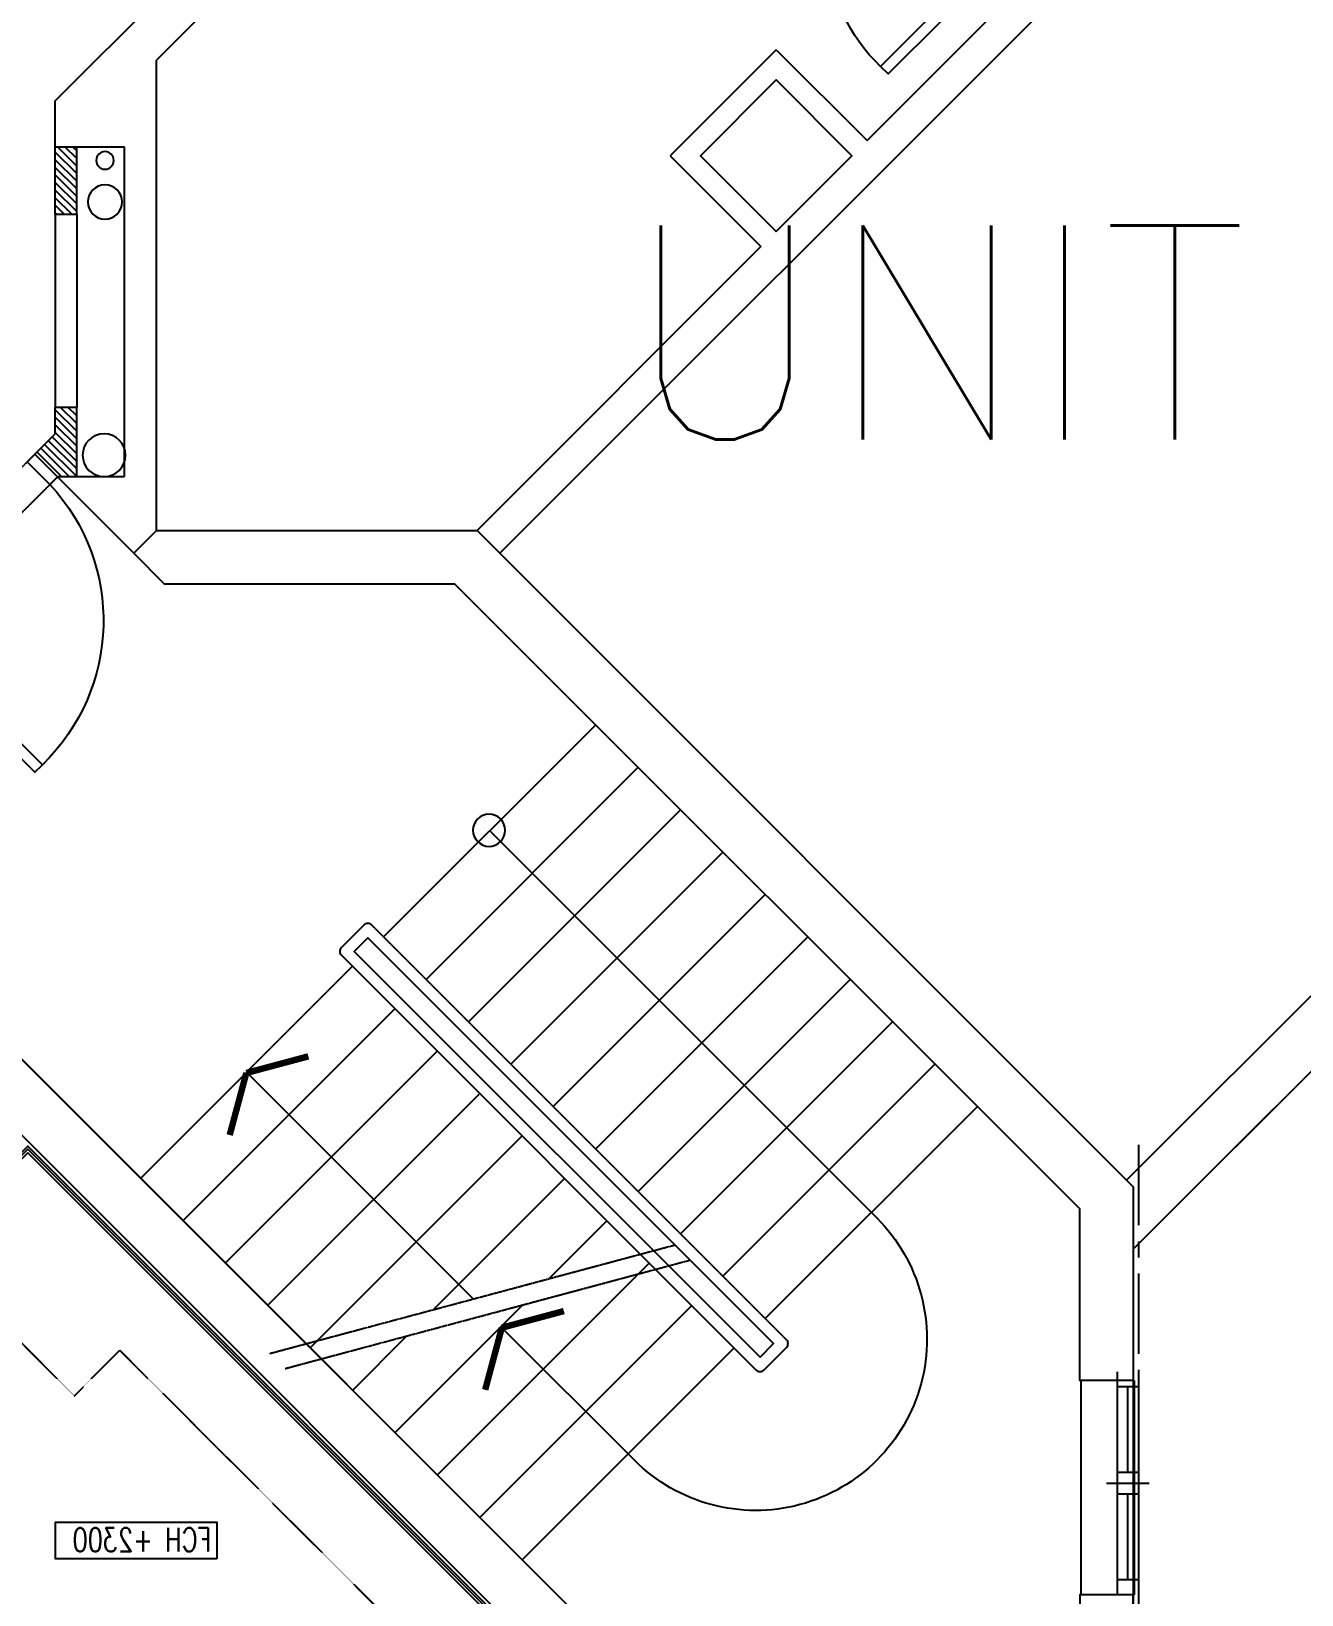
# Model space of a CAD drawing. Header units: millimetres. Extents: x 186805 to 449048, y 2167 to 51540.
# Drawn here: x 253849 to 259780, y 15832 to 23132 of the extents above; entities that cross this region are included whole.
import ezdxf

# ---------------------------------------------------------------- set-up
doc = ezdxf.new("R2010")
doc.units = ezdxf.units.MM
for name, pattern in [('BC$0$XR-BAS2-BLOCK-B$1$CENTER', [2, 1.25, -0.25, 0.25, -0.25]), ('CENTER', [2, 1.25, -0.25, 0.25, -0.25]), ('HIDDEN2', [0.1875, 0.125, -0.0625]), ('PHANTOM2', [1.25, 0.625, -0.125, 0.125, -0.125, 0.125, -0.125])]:
    doc.linetypes.add(name, pattern=pattern)
doc.layers.get('0').update_dxf_attribs({"linetype": 'CONTINUOUS'})
doc.layers.add('0-60x60-C', color=3, linetype='CONTINUOUS', lineweight=13)
for name, color, linetype in [('0TG-grid', 9, 'CENTER'), ('A-ABOVE DOOR', 1, 'HIDDEN2'), ('A-CONC-BLDG', 6, 'CONTINUOUS'), ('a-door', 4, 'CONTINUOUS'), ('A-HANDRAIL', 4, 'CONTINUOUS'), ('A-STAIR', 51, 'CONTINUOUS'), ('a-wall', 140, 'CONTINUOUS'), ('A-WIND', 4, 'CONTINUOUS'), ('ALAN', 6, 'CONTINUOUS'), ('SHADOW LINE', 151, 'CONTINUOUS'), ('TEXT', 3, 'CONTINUOUS')]:
    doc.layers.add(name, color=color, linetype=linetype)
doc.styles.add('ROMANS_075', font='romans.shx', dxfattribs={"width": 0.75})
doc.styles.add('T 200 neal', font='romans.shx', dxfattribs={"height": 400})
pattern_1 = [(45, (-640341.045, 627027.302), (-17.6776695, 17.6776695), [])]

# ---------------------------------------------------------------- blocks, each defined once
blk = doc.blocks.new('SYM29')
at = {"color": 0, "linetype": 'ByBlock', "const_width": 30}
for points in [[(0, 0), (-150, 259.8)], [(0, 0), (-150, -259.8)]]:
    blk.add_lwpolyline(points, dxfattribs=at)
blk = doc.blocks.new('A$C7C4A1575')
at = {"layer": 'a-wall'}
h = blk.add_hatch(dxfattribs=at)
h.set_pattern_fill('ANSI31', color=8, scale=200, style=0)
h.set_pattern_definition(pattern_1)
h.paths.add_polyline_path([(23471.4, 30479.7), (23366.8, 30375.1), (23462.3, 30279.7), (23462.3, 30154.7), (23562.3, 30154.7), (23562.3, 30479.7)])
h = blk.add_hatch(dxfattribs=at)
h.set_pattern_fill('ANSI31', color=8, scale=200, style=0)
h.set_pattern_definition(pattern_1)
h.paths.add_polyline_path([(23562.3, 29254.7), (23462.3, 29254.7), (23462.3, 28939.7), (23562.3, 28939.7)])
at = {"layer": 'A-ABOVE DOOR', "color": 8, "linetype": 'Continuous'}
for p, q in [((28251.7, 35700), (28251.7, 34700)), ((28500.9, 35700), (28500.9, 34700))]:
    blk.add_line(p, q, dxfattribs=at)
at = {"layer": 'A-ABOVE DOOR', "color": 8}
for p, q in [((22695.1, 31259), (23472.9, 30481.2)), ((23366.8, 30375.1), (22589, 31152.9))]:
    blk.add_line(p, q, dxfattribs=at)
at = {"layer": 'A-CONC-BLDG', "color": 8}
blk.add_line((23935.1, 30731.2), (23829, 30837.3), dxfattribs=at)
blk.add_lwpolyline([(23051.2, 31615.1), (22945.1, 31721.2), (22945.1, 33194.8), (26350.3, 36600), (28495.1, 36600), (28495.1, 35700), (28245.1, 35700), (28245.1, 36350), (26453.8, 36350), (23195.1, 33091.3), (23195.1, 31759)], dxfattribs=at)
blk.add_lwpolyline([(28495.1, 33795.1), (28495.1, 34700), (28245.1, 34700), (28245.1, 33898.6), (25327.7, 30981.2), (23972.9, 30981.2), (23829, 30837.3), (23935.1, 30731.2), (25431.3, 30731.2)], close=True, dxfattribs=at)
at = {"layer": 'a-door', "color": 8}
for points in [[(22730.4, 31223.7), (23366.8, 31860.1), (23402.2, 31824.7), (22765.8, 31188.3)], [(23472.9, 30481.2), (23437.5, 30516.6), (23331.5, 30410.5), (23366.8, 30375.1)]]:
    blk.add_lwpolyline(points, dxfattribs=at)
blk.add_lwpolyline([(27853.1, 28097.3), (27351.1, 28599.3), (27315.7, 28563.9), (27817.7, 28061.9)], close=True, dxfattribs=at)
for centre, radius, start, end in [((22752.1, 31152.6), 935.1, 317.14329, 45.95302), ((27830, 28011.8), 754.6, 132.97123, 221.64923)]:
    blk.add_arc(centre, radius, start, end, dxfattribs=at)
at = {"layer": 'A-HANDRAIL', "color": 8}
blk.add_lwpolyline([(26734.9, 34651.1, -0.414214), (26770.2, 34651.1), (26876.3, 34545.1, -0.414214), (26876.3, 34509.7), (24939.4, 32572.8, -0.414267), (24904, 32572.8), (24798, 32678.9, -0.414228), (24798, 32714.2)], format="xyb", close=True, dxfattribs=at)
blk.add_lwpolyline([(24921.7, 32632.9), (24858.1, 32696.6), (26752.5, 34591), (26816.2, 34527.4)], close=True, dxfattribs=at)
at = {"layer": 'A-STAIR', "color": 8}
for p, q in [((25641.7, 35537.9), (26631.6, 34547.9)), ((25443.7, 35339.9), (26433.7, 34349.9)), ((25245.7, 35141.9), (26235.7, 34151.9)), ((26166.2, 35072.4), (25544, 34450.2)), ((25047.7, 34943.9), (25644.8, 34346.9)), ((24849.7, 34745.9), (25103.8, 34491.8)), ((24651.7, 34547.9), (25641.7, 33558)), ((26777.3, 34410.7), (27767.2, 33420.8)), ((25414.3, 34320.5), (24354.8, 33261)), ((24453.8, 34349.9), (25443.7, 33360)), ((25226.3, 34369.3), (25839.7, 33756)), ((25767.2, 34224.4), (26037.7, 33953.9)), ((26579.3, 34212.7), (27569.2, 33222.8)), ((24255.8, 34151.9), (25245.7, 33162)), ((24057.8, 33953.9), (25047.7, 32964)), ((26381.3, 34014.7), (27371.2, 33024.8)), ((25487.4, 32130.9), (27297.6, 33941.1)), ((26183.3, 33816.7), (27173.3, 32826.8)), ((23859.8, 33756), (24849.7, 32766)), ((25985.3, 33618.7), (26975.3, 32628.8)), ((25787.3, 33420.8), (26777.3, 32430.8)), ((25589.3, 33222.8), (26579.3, 32232.8)), ((25391.3, 33024.8), (26381.3, 32034.8)), ((25193.4, 32826.8), (26183.3, 31836.8)), ((24995.4, 32628.8), (25985.3, 31638.8))]:
    blk.add_line(p, q, dxfattribs=at)
at = {"layer": 'A-STAIR', "color": 8, "linetype": 'PHANTOM2'}
for p, q in [((24535.7, 34644), (26426.3, 34137.5)), ((24465, 34573.3), (26355.5, 34066.8))]:
    blk.add_line(p, q, dxfattribs=at)
at = {"layer": 'A-STAIR', "color": 8}
blk.add_circle((25487.4, 32130.9), 75, dxfattribs=at)
blk.add_arc((26731.9, 34506.7), 800, 315, 135, dxfattribs=at)
at = {"layer": 'a-wall', "color": 8}
for p, q in [((28495.1, 34086.4), (29793.4, 32788.2)), ((29616.6, 32611.4), (28464, 33764)), ((23829, 30837.3), (23366.8, 30375.1)), ((25537.3, 30837.3), (28171.3, 28203.3)), ((23935.1, 30731.2), (23935.1, 28534.8)), ((26757.1, 29405.4), (25431.3, 30731.2)), ((23471.4, 30479.7), (23785.1, 30479.7)), ((23562.3, 30479.7), (23562.3, 30154.7)), ((23785.1, 30479.7), (23785.1, 28939.7)), ((23366.8, 30375.1), (23462.3, 30279.7)), ((23366.8, 30375.1), (23462.3, 30279.7)), ((23366.8, 30375.1), (23462.3, 30279.7)), ((23366.8, 30375.1), (23462.3, 30279.7)), ((23462.3, 30279.7), (23462.3, 30154.7)), ((23785.1, 30279.7), (23785.1, 29129.7)), ((23462.3, 29254.7), (23462.3, 30154.7)), ((23462.3, 30154.7), (23562.3, 30154.7)), ((23562.3, 29254.7), (23562.3, 30154.7)), ((26332.8, 28981.1), (26757.1, 29405.4)), ((23462.3, 29254.7), (23462.3, 28939.7)), ((23462.3, 29254.7), (23562.3, 29254.7)), ((23562.3, 29254.7), (23562.3, 28939.7)), ((26827.8, 28486.2), (26332.8, 28981.1)), ((23462.3, 28939.7), (23462.3, 28724.7)), ((23462.3, 28939.7), (23785.1, 28939.7)), ((26827.8, 28486.2), (27252.1, 28910.4)), ((27959.2, 28203.3), (27252.1, 28910.4)), ((23462.3, 28724.7), (26077.5, 26109.5)), ((23462.3, 28724.7), (26077.5, 26109.5)), ((25370.4, 27099.5), (23935.1, 28534.8)), ((25370.4, 27099.5), (23935.1, 28534.8))]:
    blk.add_line(p, q, dxfattribs=at)
blk.add_lwpolyline([(26827.8, 29334.7), (27181.4, 28981.1), (26827.8, 28627.6), (26474.2, 28981.1)], close=True, dxfattribs=at)
for centre, radius in [((23690, 30379.7), 100), ((23694.4, 29197.2), 80), ((23694.4, 29003.1), 41)]:
    blk.add_circle(centre, radius, dxfattribs=at)
at = {"layer": 'A-WIND', "color": 8}
for p, q in [((28420.1, 34660), (28420.1, 35700)), ((28520.1, 34660), (28520.1, 35700)), ((28520.1, 35630), (28420.1, 35630)), ((28470.1, 35630), (28470.1, 35230)), ((28520.1, 35230), (28420.1, 35230)), ((28370.1, 35180), (28570.1, 35180)), ((28520.1, 35130), (28420.1, 35130)), ((28470.1, 35130), (28470.1, 34730)), ((28520.1, 34730), (28420.1, 34730))]:
    blk.add_line(p, q, dxfattribs=at)
at = {"layer": 'ALAN', "color": 8}
blk.add_lwpolyline([(29807.5, 32774), (28495.1, 34086.4), (28495.1, 45150), (27320.1, 45150), (27320.1, 45100), (25320.1, 45100), (25320.1, 45150), (23620.1, 45150), (23620.1, 45100), (21620.1, 45100), (21620.1, 45150), (19920.1, 45150)], dxfattribs=at)
at = {"layer": 'A-STAIR', "color": 8, "rotation": 224.9999999994105}
for p in [(25547.1, 34453.4), (24354.3, 33264)]:
    blk.add_blockref('SYM29', p, dxfattribs=at)
blk = doc.blocks.new('A$C32DD6ECA')
at = {"layer": '0-60x60-C', "color": 16, "xscale": 0.04183124983683228, "yscale": 0.04183124983683228, "zscale": 0.04183124983683228, "rotation": 180}
blk.add_blockref('A$C7C4A1575', (4397.08, 2202.64), dxfattribs=at)
blk = doc.blocks.new('A$C35C014DB')
at = {"color": 9, "linetype": 'HIDDEN2', "ltscale": 0.5}
for q in [(6247.1, 14561.5), (5350.5, 14089.1)]:
    blk.add_line((5562.6, 13877), q, dxfattribs=at)
at = {"color": 9}
blk.add_lwpolyline([(6053.6, 9962.9), (6053.6, 10562.9), (6233.6, 10562.9), (6233.6, 10413.2), (7153.6, 11333.2), (7153.6, 13382.9), (6753.6, 13382.9), (6753.6, 13562.9), (7153.6, 13562.9), (7153.6, 14732.9), (6089.7, 14732.9), (5779.7, 15043), (3383.6, 12646.9), (3383.6, 9962.9)], close=True, dxfattribs=at)
blk.add_lwpolyline([(6075.6, 14732.9), (6075.6, 14732.9), (5779.7, 15028.9), (3393.6, 12642.8), (3393.6, 9972.9), (6043.6, 9972.9), (6043.6, 10572.9), (6243.6, 10572.9), (6243.6, 10437.4), (7143.6, 11337.4), (7142.2, 13383), (6753.6, 13382.9), (6753.6, 13562.9), (7153.6, 13562.9), (7153.6, 14732.9), (7153.6, 14732.9)], dxfattribs=at)
at = {"color": 9, "linetype": 'HIDDEN2', "ltscale": 0.5}
blk.add_lwpolyline([(5350.5, 14089.1), (3754.6, 12493.2), (3754.6, 11966), (3393.6, 11966)], dxfattribs=at)
at = {"layer": '0TG-grid', "linetype": 'BC$0$XR-BAS2-BLOCK-B$1$CENTER', "ltscale": 300}
blk.add_line((593.6, 15047.9), (593.6, 1497.9), dxfattribs=at)
at = {"layer": 'A-CONC-BLDG'}
blk.add_lwpolyline([(6062.5, 17032.8), (6168.6, 16926.8), (6168.6, 15453.1), (2763.4, 12047.9), (618.6, 12047.9), (618.6, 12947.9), (868.6, 12947.9), (868.6, 12297.9), (2659.8, 12297.9), (5918.6, 15556.7), (5918.6, 16888.9)], dxfattribs=at)
at = {"layer": 'SHADOW LINE'}
blk.add_lwpolyline([(6031.6, 9984.9), (6031.6, 10584.9), (6255.6, 10584.9), (6255.6, 10466.4), (7131.6, 11342.4), (7130.2, 13371), (6741.6, 13370.9), (6741.6, 13574.9), (7141.6, 13574.9), (7141.6, 14720.9), (6077.4, 14720.9), (5779.7, 15011.9), (3405.6, 12637.8), (3405.6, 9984.9)], close=True, dxfattribs=at)
at = {"layer": 'TEXT', "color": 4}
blk.add_lwpolyline([(4897.2, 13115.3), (5649.7, 13115.3), (5649.7, 13287.1), (4897.2, 13287.1)], close=True, dxfattribs=at)
at = {"layer": 'TEXT', "color": 2, "linetype": 'Continuous', "insert": (4923.2, 13204.8), "char_height": 110, "attachment_point": 4, "style": 'ROMANS_075'}
blk.add_mtext('FCH +2300', dxfattribs=at)

msp = doc.modelspace()

# ---------------------------------------------------------------- block references
at = {"linetype": 'ByBlock', "xscale": -1}
msp.add_blockref('A$C35C014DB', (259612.5, 2884.3), dxfattribs=at)
at = {"layer": '0-60x60-C', "color": 16, "xscale": -23.90557308239969, "yscale": 23.90557308239969, "zscale": 23.90557308239969}
msp.add_blockref('A$C32DD6ECA', (335613.6, -1123), dxfattribs=at)

# ---------------------------------------------------------------- texts
at = {"linetype": 'ByBlock', "insert": (256616.5, 22225.5), "char_height": 1000, "attachment_point": 1, "style": 'T 200 neal'}
msp.add_mtext_dynamic_manual_height_columns('UNIT 1', width=6011.013, gutter_width=2000, heights=[0], dxfattribs=at)

doc.saveas('drawing.dxf')
